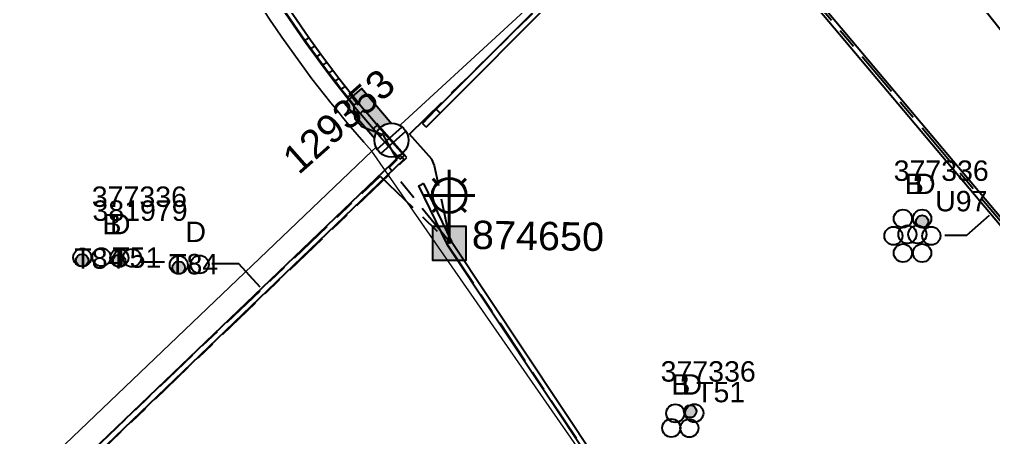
# Model space of a CAD drawing. Header units: metres. Extents: x 289087 to 291245, y 6227587 to 6229773.
# Drawn here: x 290181.5 to 290267.4, y 6228756.8 to 6228793.6 of the extents above; entities that cross this region are included whole.
import ezdxf
from ezdxf.enums import TextEntityAlignment as Align

# ---------------------------------------------------------------- set-up
doc = ezdxf.new("R2010")
doc.units = ezdxf.units.M
doc.linetypes.add('Cable Exist UG', pattern=[8.2, 4, -1.2, 1.8, -1.2])
for name, color, linetype in [('_User Ducts Config', 7, 'Continuous'), ('Duct_SP_EXT', 7, 'Continuous'), ('Equip_LV_EXT', 7, 'Continuous'), ('Equip_SP_SL_EXT', 7, 'Continuous'), ('Mains_HV_EXT', 7, 'Continuous'), ('Mains_LV_EXT', 7, 'Continuous'), ('Mains_SL_EXT', 7, 'Continuous'), ('SupportsUG_SP_LV_EXT', 7, 'Continuous'), ('SupportsUG_SP_LV_SL_EXT', 7, 'Continuous')]:
    doc.layers.add(name, color=color, linetype=linetype)
doc.layers.add('Cadastre Land Parcels_SP_EXT', color=9, linetype='Continuous', lineweight=5)
doc.layers.add('Cadastre Roads_SP_EXT', color=9, linetype='Continuous', lineweight=5)
doc.styles.add('COLUMN_LABEL', font='arial.ttf')
doc.styles.add('iecARIAL', font='arial.ttf', dxfattribs={"height": 2})
doc.styles.add('POLE_LABEL', font='arial.ttf')
doc.styles.get("Standard").update_dxf_attribs({"font": 'arial.ttf'})
doc.linetypes.add('Cable E UG', pattern='A,6,-0.5,["E",Standard,S=1.7,R=0,X=0.5,Y=-1],-2.9', length=9.4)

# ---------------------------------------------------------------- blocks, each defined once
blk = doc.blocks.new('COLUMN_EXT')
blk.add_hatch(color=256).paths.add_polyline_path([(-1.485, 1.485), (-1.485, -1.485), (1.485, -1.485), (1.485, 1.485)])
blk.add_lwpolyline([(-1.485, -1.485), (1.485, -1.485), (1.485, 1.485), (-1.485, 1.485)], close=True)
for tag, height, style, flags, p in [('ASSET_NUM', 2.5, 'COLUMN_LABEL', 8, (2, 2)), ('STRUCTURE_PLANT_NUMBER', 0.2, 'POLE_LABEL', 9, (1.813, 0.031)), ('STREET_CODE', 0.2, 'COLUMN_LABEL', 9, (1.813, -0.2))]:
    blk.add_attdef(tag, text='', height=height, dxfattribs=dict(style=style, flags=flags)).set_placement(p, align=Align.MIDDLE_LEFT)
at = {"flags": 9}
for tag, p in [('OWNED_BY', (1.813, -0.6)), ('STATE', (1.813, -0.8)), ('COLUMN_TYPE', (1.813, -0.4)), ('STREETNAME', (1.813, -1.6)), ('SUBURB', (1.813, -1.8)), ('USAGE', (1.813, -1)), ('LEGEND', (1.813, -1.2)), ('LOCATION', (1.813, -1.4)), ('NOTES', (1.813, -2))]:
    blk.add_attdef(tag, text='', height=0.2, dxfattribs=at).set_placement(p, align=Align.MIDDLE_LEFT)
at = {"flags": 1}
blk.add_attdef('Z', (1.813, -2.351), '', height=0.2, dxfattribs=at)
blk = doc.blocks.new('PILLAR_EXT')
blk.add_hatch(color=256).paths.add_polyline_path([(-2.475, 0.99), (-2.475, -0.99), (2.475, -0.99), (2.475, 0.99)])
blk.add_lwpolyline([(-2.475, -0.99), (2.475, -0.99), (2.475, 0.99), (-2.475, 0.99)], close=True)
at = {"style": 'iecARIAL', "flags": 8}
blk.add_attdef('ASSET_NUM', (1.5, 3.5), '', height=2.5, dxfattribs=at)
for tag, p, flags in [('OWNED_BY', (0, -0.2), 9), ('STATE', (0, -0.4), 9), ('SUPPORT_TYPE', (0, -0.6), 9), ('USAGE', (0, -0.8), 9), ('LEGEND', (0, -1), 9), ('STREETNAME', (0, -1.8), 9), ('LOCATION', (0, -1.2), 9), ('NOTES', (0, -1.4), 9), ('PARENT', (0, -1.6), 9), ('SUBURB', (0, -2), 1)]:
    blk.add_attdef(tag, p, '', height=0.2, dxfattribs=dict(flags=flags))
blk = doc.blocks.new('DUCT_EXT')
blk.add_circle((0, 0.8), 0.8)
at = {"flags": 1}
blk.add_attdef('Z', (0, 0), '', height=0.2, dxfattribs=at)
at = {"flags": 9}
for tag, p in [('DUCT_CODE', (0, 0)), ('XSECT_TYPE', (0, -0.2)), ('STATE', (0, -0.6)), ('FB_REFERENCE', (0, -0.4)), ('NOTES', (0, -0.8))]:
    blk.add_attdef(tag, text='', height=0.2, dxfattribs=at).set_placement(p, align=Align.MIDDLE_LEFT)
blk = doc.blocks.new('SL_LANTERN_EXT')
at = {"lineweight": 40}
for p, q in [((0, 1.968), (0, 6.468)), ((-1.459, 5.676), (-1.061, 5.278)), ((1.458, 5.676), (1.06, 5.278)), ((-2.25, 4.218), (2.25, 4.218)), ((-1.459, 2.759), (-1.061, 3.157)), ((0, 0), (0, 2.721)), ((1.458, 2.759), (1.06, 3.157))]:
    blk.add_line(p, q, dxfattribs=at)
blk.add_circle((0, 4.218), 1.5, dxfattribs=at)
at = {"style": 'iecARIAL', "flags": 9}
blk.add_attdef('ASSET_NUM', (1.5, 1.5), '', height=2.5, dxfattribs=at)
for tag, p, height, flags in [('CONSTRUCTED_VOLTAGE', (0.981, -0.653), 0.2, 9), ('CONTROL_TYPE', (0.981, -0.853), 0.2, 9), ('LANTERN_PURPOSE', (0.981, -1.053), 0.2, 9), ('LNUMBER', (2.181, -3.253), 2.5, 8), ('OPERATING_VOLTAGE', (0.981, -1.653), 0.2, 9), ('ORIENTATION', (0.981, -1.853), 0.2, 9), ('LANTERN_TYPE', (0.981, -1.253), 0.2, 9), ('NO_PHASES', (0.981, -1.453), 0.2, 9), ('OWNED_BY', (0.981, -2.053), 0.2, 9), ('STATE', (0.981, -2.253), 0.2, 9), ('CEXIST', (0.981, -2.653), 0.2, 9), ('USAGE', (0.981, -2.453), 0.2, 9), ('CNEW', (0.981, -2.853), 0.2, 9), ('CNUMBER', (0.981, -3.053), 0.2, 9), ('CREMOVE', (0.981, -3.253), 0.2, 9), ('CREPLACE', (0.981, -3.453), 0.2, 9), ('LKINGHEIGHT', (0.981, -3.653), 0.2, 9), ('LBRACKET', (0.981, -3.853), 0.2, 9), ('LBRACKETVOCAB', (0.981, -4.053), 0.2, 9), ('LCATEGORY', (0.981, -4.253), 0.2, 9), ('LCHARGE1', (0.981, -4.453), 0.2, 9), ('LCHARGE1PERCENT', (0.981, -4.653), 0.2, 9), ('LCHARGE2', (0.981, -4.853), 0.2, 9), ('LCHARGE2PERCENT', (0.981, -5.053), 0.2, 9), ('LCHARGE3', (0.981, -5.253), 0.2, 9), ('LCHARGE3PERCENT', (0.981, -5.453), 0.2, 9), ('LEXIST', (0.981, -5.653), 0.2, 9), ('LLAMP', (0.981, -5.853), 0.2, 9), ('LLAMPVOCAB', (0.981, -6.053), 0.2, 9), ('LMAST', (0.981, -6.253), 0.2, 9), ('LMASTVOCAB', (0.981, -6.453), 0.2, 9), ('LNEW', (0.981, -6.653), 0.2, 9), ('LANTNUMBER', (0.981, -6.853), 0.2, 9), ('LOUTREACH', (0.981, -7.253), 0.2, 9), ('LOUTREACHVOCAB', (0.981, -7.453), 0.2, 9), ('LRATECODE', (0.981, -7.653), 0.2, 9), ('LREMOVE', (0.981, -7.853), 0.2, 9), ('LREPLACE', (0.981, -8.053), 0.2, 9), ('LTYPE', (0.981, -8.253), 0.2, 9), ('LTYPEVOCAB', (0.981, -8.453), 0.2, 9), ('LEGEND', (0.981, -8.653), 0.2, 9), ('STREETNAME', (0.981, -9.253), 0.2, 9), ('SUBURB', (0.981, -9.453), 0.2, 1), ('LOCATION', (0.981, -8.853), 0.2, 9), ('NOTES', (0.981, -9.053), 0.2, 9)]:
    blk.add_attdef(tag, p, '', height=height, dxfattribs=dict(flags=flags))
blk = doc.blocks.new('LV_UG_LINKS_CLOSED_EXT')
blk.add_wipeout([(-1.056, 1.057), (-1.18, 0.916), (-1.286, 0.761), (-1.371, 0.594), (-1.435, 0.417), (-1.476, 0.234), (-1.493, 0.047), (-1.487, -0.14), (-1.458, -0.326), (-1.406, -0.506), (-1.331, -0.678), (-1.236, -0.839), (-1.121, -0.988), (-0.988, -1.12), (-0.84, -1.235), (-0.679, -1.331), (-0.506, -1.406), (-0.326, -1.458), (-0.141, -1.487), (0.047, -1.493), (0.233, -1.476), (0.416, -1.435), (0.593, -1.371), (0.76, -1.286), (0.915, -1.181), (1.056, -1.057), (1.18, -0.916), (1.286, -0.761), (1.371, -0.594), (1.435, -0.417), (1.476, -0.234), (1.493, -0.047), (1.487, 0.14), (1.458, 0.326), (1.406, 0.506), (1.331, 0.678), (1.236, 0.839), (1.121, 0.988), (0.988, 1.12), (0.84, 1.235), (0.679, 1.331), (0.506, 1.406), (0.326, 1.458), (0.141, 1.487), (-0.047, 1.493), (-0.233, 1.476), (-0.416, 1.435), (-0.593, 1.371), (-0.76, 1.286), (-0.915, 1.181)])
for p, q in [((-0.25, -1.479), (-0.25, 1.479)), ((0.25, -1.479), (0.25, 1.479))]:
    blk.add_line(p, q)
blk.add_circle((0, 0), 1.5)
at = {"flags": 9}
for tag, p in [('ACTUAL_STATUS', (0, 0)), ('OPERATING_VOLTAGE', (0, -0.6)), ('ORIENTATION', (0, -0.8)), ('CONSTRUCTED_VOLTAGE', (0, -0.2)), ('NO_PHASES', (0, -0.4)), ('STATE', (0, -1)), ('SWITCH_TYPE', (0, -1.2)), ('USAGE', (0, -1.4)), ('NOTES', (0, -1.6))]:
    blk.add_attdef(tag, text='', height=0.2, dxfattribs=at).set_placement(p, align=Align.MIDDLE_LEFT)
at = {"flags": 1}
blk.add_attdef('Z', (0, 0), '', height=0.2, dxfattribs=at)
blk = doc.blocks.new('CABLE_LARGE_EXT')
h = blk.add_hatch(color=256)
edge = h.paths.add_edge_path()
edge.add_arc((0, 0.55), 0.55, 0, 360)
blk.add_circle((0, 0.55), 0.55)
at = {"flags": 1}
blk.add_attdef('Z', (0, 0), '', height=0.2, dxfattribs=at)
at = {"flags": 9}
for tag, p in [('COND_CODE', (0, 0)), ('XSECT_SIZE', (0, -0.6)), ('STATE', (0, -0.4)), ('FB_REFERENCE', (0, -0.2)), ('NOTES', (0, -0.8))]:
    blk.add_attdef(tag, text='', height=0.2, dxfattribs=at).set_placement(p, align=Align.MIDDLE_LEFT)

msp = doc.modelspace()

# ---------------------------------------------------------------- linework, layer by layer
at = {"layer": '_User Ducts Config'}
for points in [[(290263.072, 6228774.594), (290265.03, 6228774.594), (290267.022, 6228776.362)], [(290192.034, 6228772.259), (290194.251, 6228772.259)], [(290198.433, 6228772.113), (290200.771, 6228772.113), (290202.668, 6228770.036)]]:
    msp.add_lwpolyline(points, dxfattribs=at)
at = {"layer": 'Cadastre Land Parcels_SP_EXT', "linetype": 'Continuous'}
msp.add_lwpolyline([(290185.501, 6228756.188), (290212.528, 6228782.011), (290211.834, 6228782.788), (290211.241, 6228783.473), (290210.654, 6228784.162), (290210.072, 6228784.856), (290209.497, 6228785.554), (290208.929, 6228786.258), (290208.366, 6228786.968), (290207.809, 6228787.681), (290207.259, 6228788.398), (290206.715, 6228789.121), (290206.177, 6228789.849), (290205.645, 6228790.581), (290205.121, 6228791.319), (290204.602, 6228792.06), (290204.09, 6228792.806), (290203.584, 6228793.556), (290203.086, 6228794.309)], dxfattribs=at)
at = {"layer": 'Cadastre Roads_SP_EXT', "linetype": 'Continuous'}
for points in [[(290203.086, 6228794.309), (290203.584, 6228793.556), (290204.09, 6228792.806), (290204.602, 6228792.06), (290205.121, 6228791.319), (290205.645, 6228790.581), (290206.177, 6228789.849), (290206.715, 6228789.121), (290207.259, 6228788.398), (290207.809, 6228787.681), (290208.366, 6228786.968), (290208.929, 6228786.258), (290209.498, 6228785.554), (290210.072, 6228784.856), (290210.654, 6228784.162), (290211.241, 6228783.473), (290211.834, 6228782.788), (290212.528, 6228782.011), (290240.935, 6228808.143)], [(290255.315, 6228720.443), (290212.528, 6228782.011), (290185.501, 6228756.188)]]:
    msp.add_lwpolyline(points, dxfattribs=at)
at = {"layer": 'Duct_SP_EXT'}
for p, q in [((290218.217, 6228785.709), (290239.947, 6228807.492)), ((290218.559, 6228785.372), (290240.287, 6228807.153)), ((290241.955, 6228806.384), (290291.342, 6228747.702)), ((290242.322, 6228806.693), (290291.709, 6228748.011)), ((290203.175, 6228797.591), (290206.992, 6228792.018)), ((290202.771, 6228797.331), (290206.598, 6228791.743)), ((290206.598, 6228791.743), (290206.795, 6228791.88)), ((290206.598, 6228791.743), (290207.119, 6228791.013)), ((290206.992, 6228792.018), (290206.795, 6228791.88)), ((290206.992, 6228792.018), (290207.508, 6228791.293)), ((290207.119, 6228791.013), (290207.314, 6228791.153)), ((290207.119, 6228791.013), (290207.646, 6228790.287)), ((290207.508, 6228791.293), (290207.314, 6228791.153)), ((290207.508, 6228791.293), (290208.033, 6228790.571)), ((290208.033, 6228790.571), (290207.839, 6228790.429)), ((290208.033, 6228790.571), (290208.562, 6228789.853)), ((290207.646, 6228790.287), (290207.839, 6228790.429)), ((290207.646, 6228790.287), (290208.177, 6228789.566)), ((290208.177, 6228789.566), (290208.37, 6228789.71)), ((290208.562, 6228789.853), (290208.37, 6228789.71)), ((290208.562, 6228789.853), (290209.098, 6228789.142)), ((290208.177, 6228789.566), (290208.716, 6228788.851)), ((290208.716, 6228788.851), (290208.907, 6228788.996)), ((290208.716, 6228788.851), (290209.26, 6228788.141)), ((290209.098, 6228789.142), (290208.907, 6228788.996)), ((290209.098, 6228789.142), (290209.64, 6228788.435)), ((290209.26, 6228788.141), (290209.45, 6228788.288)), ((290209.26, 6228788.141), (290209.812, 6228787.434)), ((290209.64, 6228788.435), (290209.45, 6228788.288)), ((290209.64, 6228788.435), (290210.189, 6228787.731)), ((290209.812, 6228787.434), (290210, 6228787.582)), ((290209.812, 6228787.434), (290210.368, 6228786.732)), ((290210.189, 6228787.731), (290210, 6228787.582)), ((290210.189, 6228787.731), (290210.743, 6228787.033)), ((290210.368, 6228786.732), (290210.556, 6228786.883)), ((290210.368, 6228786.732), (290210.932, 6228786.036)), ((290210.743, 6228787.033), (290210.556, 6228786.883)), ((290210.743, 6228787.033), (290211.304, 6228786.339)), ((290211.304, 6228786.339), (290211.118, 6228786.188)), ((290211.304, 6228786.339), (290211.875, 6228785.644)), ((290210.932, 6228786.036), (290211.118, 6228786.188)), ((290210.932, 6228786.036), (290211.505, 6228785.339)), ((290211.505, 6228785.339), (290211.69, 6228785.492)), ((290211.507, 6228785.337), (290211.69, 6228785.492)), ((290216.997, 6228784.46), (290218.217, 6228785.709)), ((290218.217, 6228785.709), (290218.388, 6228785.54)), ((290218.559, 6228785.372), (290218.388, 6228785.54)), ((290217.341, 6228784.125), (290218.559, 6228785.372)), ((290216.997, 6228784.46), (290217.169, 6228784.293)), ((290217.341, 6228784.125), (290217.169, 6228784.293)), ((290216.666, 6228778.949), (290216.882, 6228779.053)), ((290216.666, 6228778.949), (290219.149, 6228773.822)), ((290217.098, 6228779.158), (290216.882, 6228779.053)), ((290217.098, 6228779.158), (290219.567, 6228774.06)), ((290219.149, 6228773.822), (290219.358, 6228773.941)), ((290219.149, 6228773.822), (290250.828, 6228726.223)), ((290219.567, 6228774.06), (290219.358, 6228773.941)), ((290219.567, 6228774.06), (290251.228, 6228726.489))]:
    msp.add_line(p, q, dxfattribs=at)
at = {"layer": 'Mains_HV_EXT', "linetype": 'Cable Exist UG'}
msp.add_lwpolyline([(290290.044, 6228749.616), (290245.838, 6228802.143)], dxfattribs=at)
at = {"layer": 'Mains_SL_EXT', "linetype": 'Cable Exist UG'}
for points in [[(290201.646, 6228741.27), (290200.815, 6228743.083), (290200.815, 6228743.083), (290186.608, 6228754.756), (290187.924, 6228755.623), (290187.924, 6228755.623), (290213.264, 6228779.817), (290219.358, 6228773.941)], [(290219.285, 6228773.699), (290252.448, 6228723.796)]]:
    msp.add_lwpolyline(points, dxfattribs=at)

# ---------------------------------------------------------------- block references
at = {"layer": '_User Ducts Config'}
for name, p in [('DUCT_EXT', (290259.376, 6228775.265)), ('DUCT_EXT', (290261.076, 6228775.265)), ('CABLE_LARGE_EXT', (290261.076, 6228775.265)), ('DUCT_EXT', (290258.543, 6228773.745)), ('DUCT_EXT', (290259.777, 6228773.874)), ('DUCT_EXT', (290260.655, 6228773.874)), ('DUCT_EXT', (290261.893, 6228773.745)), ('DUCT_EXT', (290186.995, 6228771.843)), ('DUCT_EXT', (290188.694, 6228771.87)), ('DUCT_EXT', (290190.267, 6228771.8)), ('DUCT_EXT', (290191.387, 6228771.8)), ('DUCT_EXT', (290259.376, 6228772.226)), ('DUCT_EXT', (290261.076, 6228772.226)), ('CABLE_LARGE_EXT', (290186.995, 6228771.843)), ('CABLE_LARGE_EXT', (290190.255, 6228771.794)), ('DUCT_EXT', (290195.508, 6228771.187)), ('DUCT_EXT', (290197.356, 6228771.224)), ('CABLE_LARGE_EXT', (290195.508, 6228771.187)), ('CABLE_LARGE_EXT', (290240.611, 6228758.527))]:
    msp.add_blockref(name, p, dxfattribs=at)
at = {"layer": '_User Ducts Config', "rotation": 270.4244054213377}
for p in [(290238.505, 6228758.893), (290240.178, 6228758.913), (290238.15, 6228757.601), (290239.747, 6228757.59)]:
    msp.add_blockref('DUCT_EXT', p, dxfattribs=at)
at = {"layer": 'Equip_SP_SL_EXT'}
msp.add_blockref('SL_LANTERN_EXT', (290219.369, 6228773.892), dxfattribs=at)
at = {"layer": 'SupportsUG_SP_LV_EXT'}
ref = msp.add_blockref('PILLAR_EXT', (290212.478, 6228785.018), dxfattribs=dict(at, rotation=130.6243998934903))
ref.add_attrib('ASSET_NUM', '129353', dxfattribs={"layer": '0', "height": 2.5, "rotation": 41.51128, "style": 'iecARIAL'}).set_placement((290213.978, 6228788.518), align=Align.MIDDLE_RIGHT)
at = {"layer": 'SupportsUG_SP_LV_SL_EXT'}
ref = msp.add_blockref('COLUMN_EXT', (290219.369, 6228773.892), dxfattribs=dict(at, rotation=269.9999999999998))
ref.add_attrib('ASSET_NUM', '874650', dxfattribs={"layer": '0', "height": 2.5, "rotation": 359.05305, "style": 'COLUMN_LABEL'}).set_placement((290221.369, 6228774.642), align=Align.MIDDLE_LEFT)

# ---------------------------------------------------------------- texts
at = {"layer": '_User Ducts Config'}
for s, p in [('377336', (290258.561, 6228779.389)), ('B', (290259.548, 6228778.225)), ('D', (290260.448, 6228778.225)), ('377336', (290187.839, 6228777.095)), ('U97', (290262.224, 6228776.705)), ('381979', (290187.9, 6228775.867)), ('B', (290188.777, 6228774.679)), ('D', (290189.438, 6228774.684)), ('D', (290196.099, 6228773.996)), ('T84', (290186.295, 6228771.643)), ('T51', (290189.639, 6228771.727)), ('T84', (290194.658, 6228771.15)), ('377336', (290238.012, 6228761.694)), ('B', (290238.957, 6228760.549)), ('D', (290239.857, 6228760.549)), ('T51', (290241.139, 6228759.875))]:
    msp.add_text(s, height=1.8, dxfattribs=at).set_placement(p)

# ---------------------------------------------------------------- next in the draw order: block references
at = {"layer": 'Equip_LV_EXT', "rotation": 311.4236653661015}
msp.add_blockref('LV_UG_LINKS_CLOSED_EXT', (290214.276, 6228782.973), dxfattribs=at)

# ---------------------------------------------------------------- next in the draw order: linework, layer by layer
at = {"layer": 'Duct_SP_EXT'}
for p, q in [((290211.873, 6228785.647), (290211.69, 6228785.492)), ((290211.875, 6228785.644), (290211.69, 6228785.492)), ((290213.017, 6228784.293), (290211.873, 6228785.647)), ((290212.653, 6228783.981), (290211.507, 6228785.337)), ((290212.653, 6228783.981), (290212.835, 6228784.137)), ((290213.243, 6228783.3), (290212.653, 6228783.981)), ((290213.017, 6228784.293), (290212.835, 6228784.137)), ((290213.603, 6228783.617), (290213.017, 6228784.293)), ((290213.243, 6228783.3), (290213.423, 6228783.459)), ((290215.026, 6228781.299), (290213.243, 6228783.3)), ((290213.603, 6228783.617), (290213.423, 6228783.459)), ((290215.385, 6228781.618), (290213.603, 6228783.617)), ((290187.175, 6228754.906), (290215.039, 6228781.632)), ((290187.507, 6228754.559), (290215.371, 6228781.285)), ((290215.026, 6228781.299), (290215.205, 6228781.459)), ((290215.039, 6228781.632), (290215.205, 6228781.459)), ((290215.385, 6228781.618), (290215.205, 6228781.459)), ((290215.371, 6228781.285), (290215.205, 6228781.459))]:
    msp.add_line(p, q, dxfattribs=at)
at = {"layer": 'Mains_HV_EXT', "linetype": 'Cable E UG'}
msp.add_lwpolyline([(290008.119, 6229310.795), (290010.061, 6229307.295), (290015.969, 6229296.648), (290045.22, 6229243.938), (290078.152, 6229181.505), (290101.37, 6229135.411), (290105.426, 6229127.583), (290109.511, 6229119.797), (290173.078, 6228998.411), (290181.674, 6228982.492), (290206.99, 6228932.294), (290209.356, 6228928.346), (290210.236, 6228926.353), (290211.204, 6228923.148), (290211.687, 6228919.921), (290213.365, 6228898.37), (290214.898, 6228884.253), (290215.845, 6228876.754), (290216.735, 6228871.295), (290219.339, 6228863.898), (290229.403, 6228842.826), (290231.568, 6228839.149), (290244.263, 6228822.741), (290322.673, 6228723.613)], dxfattribs=at)
at = {"layer": 'Mains_LV_EXT', "linetype": 'Cable Exist UG'}
msp.add_lwpolyline([(290127.882, 6228698.161), (290182.49, 6228750), (290187.242, 6228754.223), (290187.548, 6228754.515), (290215.622, 6228781.442), (290212.478, 6228785.018)], dxfattribs=at)
at = {"layer": 'Mains_SL_EXT', "linetype": 'Cable Exist UG'}
for points in [[(290219.511, 6228773.868), (290218.055, 6228780.752), (290217.838, 6228781.305), (290215.864, 6228783.495), (290238.383, 6228805.582), (290238.383, 6228805.582), (290238.701, 6228805.414), (290245.601, 6228801.702), (290248.499, 6228803.676)], [(290219.513, 6228773.864), (290214.059, 6228780.575), (290214.059, 6228780.575), (290214.764, 6228781.28), (290213.579, 6228783.418), (290213.579, 6228783.418), (290211.644, 6228784.143), (290211.068, 6228784.83), (290210.963, 6228786.061), (290210.4, 6228786.758), (290209.843, 6228787.459), (290209.292, 6228788.165), (290208.748, 6228788.875), (290208.209, 6228789.59), (290207.678, 6228790.311), (290207.151, 6228791.036), (290206.631, 6228791.765), (290202.802, 6228797.357)]]:
    msp.add_lwpolyline(points, dxfattribs=at)

doc.saveas('drawing.dxf')
